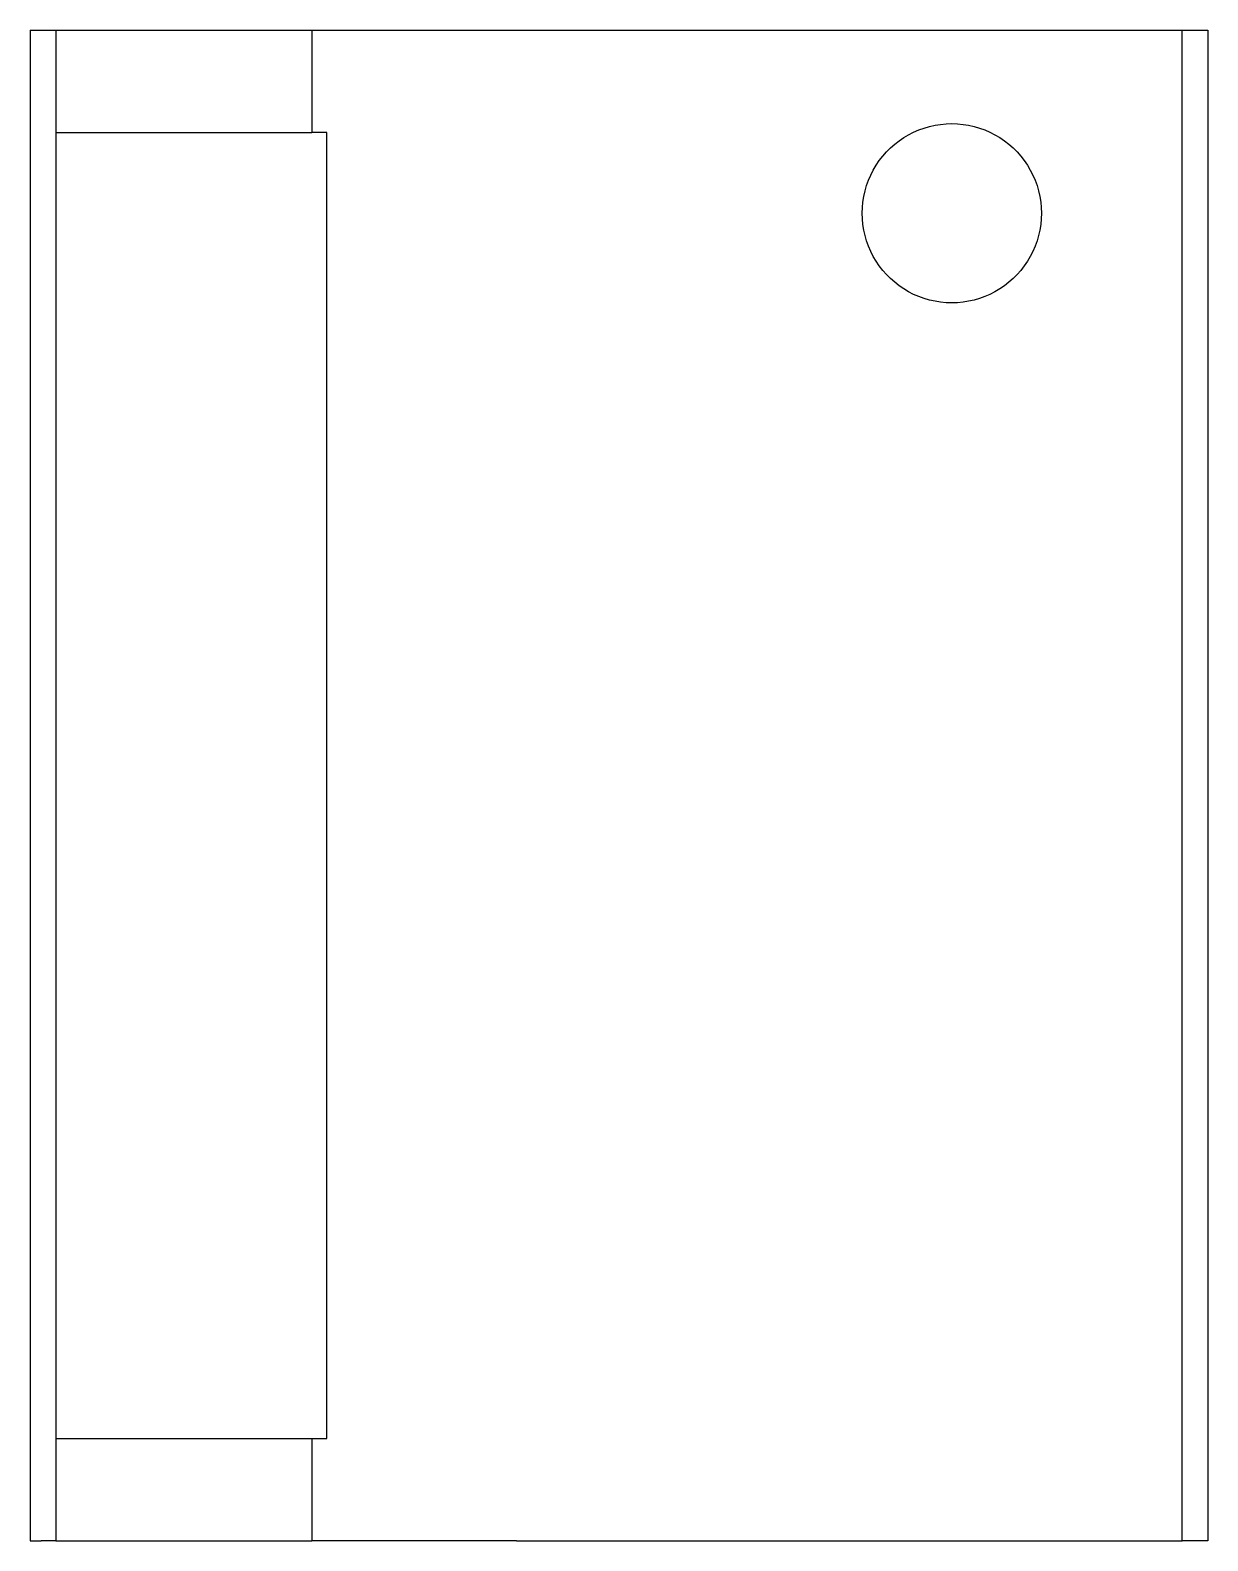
# Model space of a CAD drawing. Header units: metres. Extents: x -46 to 0, y 0 to 59.
import ezdxf

# ---------------------------------------------------------------- set-up
doc = ezdxf.new("R2010")
doc.units = ezdxf.units.M

msp = doc.modelspace()

# ---------------------------------------------------------------- linework, layer by layer
for points in [[(-46, 59), (-46, 57.82), (-46, 56.64), (-46, 55.46), (-46, 54.28), (-46, 53.1), (-46, 51.92), (-46, 50.74), (-46, 49.56), (-46, 48.38), (-46, 47.2), (-46, 46.02), (-46, 44.84), (-46, 43.66), (-46, 42.48), (-46, 41.3), (-46, 40.12), (-46, 38.94), (-46, 37.76), (-46, 36.58), (-46, 35.4), (-46, 34.22), (-46, 33.04), (-46, 31.86), (-46, 30.68), (-46, 29.5), (-46, 28.32), (-46, 27.14), (-46, 25.96), (-46, 24.78), (-46, 23.6), (-46, 22.42), (-46, 21.24), (-46, 20.06), (-46, 18.88), (-46, 17.7), (-46, 16.52), (-46, 15.34), (-46, 14.16), (-46, 12.98), (-46, 11.8), (-46, 10.62), (-46, 9.44), (-46, 8.26), (-46, 7.08), (-46, 5.9), (-46, 4.72), (-46, 3.54), (-46, 2.36), (-46, 1.18), (-46, 0)], [(-46, 59), (-45.999, 59), (-45.999, 59), (-45.998, 59), (-45.997, 59), (-45.995, 59), (-45.993, 59), (-45.991, 59), (-45.988, 59), (-45.985, 59), (-45.982, 59), (-45.979, 59), (-45.975, 59), (-45.97, 59), (-45.966, 59), (-45.961, 59), (-45.955, 59), (-45.95, 59), (-45.944, 59), (-45.937, 59), (-45.93, 59), (-45.923, 59), (-45.916, 59), (-45.908, 59), (-45.9, 59), (-45.892, 59), (-45.883, 59), (-45.873, 59), (-45.864, 59), (-45.854, 59), (-45.844, 59), (-45.834, 59), (-45.823, 59), (-45.812, 59), (-45.8, 59), (-45.788, 59), (-45.776, 59), (-45.764, 59), (-45.751, 59), (-45.738, 59), (-45.724, 59), (-45.71, 59), (-45.696, 59), (-45.682, 59), (-45.667, 59), (-45.652, 59), (-45.636, 59), (-45.621, 59), (-45.604, 59), (-45.588, 59), (-45.571, 59)], [(-45.571, 59), (-45.55, 59), (-45.528, 59), (-45.506, 59), (-45.485, 59), (-45.465, 59), (-45.444, 59), (-45.424, 59), (-45.405, 59), (-45.386, 59), (-45.368, 59), (-45.35, 59), (-45.332, 59), (-45.315, 59), (-45.298, 59), (-45.282, 59), (-45.267, 59), (-45.251, 59), (-45.236, 59), (-45.222, 59), (-45.208, 59), (-45.194, 59), (-45.181, 59), (-45.169, 59), (-45.156, 59), (-45.144, 59), (-45.133, 59), (-45.123, 59), (-45.112, 59), (-45.102, 59), (-45.093, 59), (-45.084, 59), (-45.075, 59), (-45.067, 59), (-45.06, 59), (-45.052, 59), (-45.046, 59), (-45.04, 59), (-45.034, 59), (-45.028, 59), (-45.024, 59), (-45.019, 59), (-45.015, 59), (-45.011, 59), (-45.009, 59), (-45.006, 59), (-45.004, 59), (-45.002, 59), (-45.002, 59), (-45.001, 59), (-45, 59)], [(-45, 59), (-45, 58.92), (-45, 58.84), (-45, 58.76), (-45, 58.68), (-45, 58.6), (-45, 58.52), (-45, 58.44), (-45, 58.36), (-45, 58.28), (-45, 58.2), (-45, 58.12), (-45, 58.04), (-45, 57.96), (-45, 57.88), (-45, 57.8), (-45, 57.72), (-45, 57.64), (-45, 57.56), (-45, 57.48), (-45, 57.4), (-45, 57.32), (-45, 57.24), (-45, 57.16), (-45, 57.08), (-45, 57), (-45, 56.92), (-45, 56.84), (-45, 56.76), (-45, 56.68), (-45, 56.6), (-45, 56.52), (-45, 56.44), (-45, 56.36), (-45, 56.28), (-45, 56.2), (-45, 56.12), (-45, 56.04), (-45, 55.96), (-45, 55.88), (-45, 55.8), (-45, 55.72), (-45, 55.64), (-45, 55.56), (-45, 55.48), (-45, 55.4), (-45, 55.32), (-45, 55.24), (-45, 55.16), (-45, 55.08), (-45, 55)], [(-45, 59), (-44.965, 59), (-44.93, 59), (-44.895, 59), (-44.83, 59), (-44.727, 59), (-44.623, 59), (-44.52, 59), (-44.362, 59), (-44.195, 59), (-44.028, 59), (-43.846, 59), (-43.624, 59), (-43.402, 59), (-43.181, 59), (-42.928, 59), (-42.662, 59), (-42.397, 59), (-42.127, 59), (-41.831, 59), (-41.535, 59), (-41.239, 59), (-40.935, 59), (-40.623, 59), (-40.312, 59), (-40, 59), (-39.688, 59), (-39.377, 59), (-39.065, 59), (-38.761, 59), (-38.465, 59), (-38.169, 59), (-37.873, 59), (-37.603, 59), (-37.338, 59), (-37.072, 59), (-36.819, 59), (-36.598, 59), (-36.376, 59), (-36.154, 59), (-35.972, 59), (-35.805, 59), (-35.638, 59), (-35.48, 59), (-35.377, 59), (-35.273, 59), (-35.17, 59), (-35.105, 59), (-35.07, 59), (-35.035, 59), (-35, 59)], [(-35, 59), (-35, 58.92), (-35, 58.84), (-35, 58.76), (-35, 58.68), (-35, 58.6), (-35, 58.52), (-35, 58.44), (-35, 58.36), (-35, 58.28), (-35, 58.2), (-35, 58.12), (-35, 58.04), (-35, 57.96), (-35, 57.88), (-35, 57.8), (-35, 57.72), (-35, 57.64), (-35, 57.56), (-35, 57.48), (-35, 57.4), (-35, 57.32), (-35, 57.24), (-35, 57.16), (-35, 57.08), (-35, 57), (-35, 56.92), (-35, 56.84), (-35, 56.76), (-35, 56.68), (-35, 56.6), (-35, 56.52), (-35, 56.44), (-35, 56.36), (-35, 56.28), (-35, 56.2), (-35, 56.12), (-35, 56.04), (-35, 55.96), (-35, 55.88), (-35, 55.8), (-35, 55.72), (-35, 55.64), (-35, 55.56), (-35, 55.48), (-35, 55.4), (-35, 55.32), (-35, 55.24), (-35, 55.16), (-35, 55.08), (-35, 55)], [(-35, 59), (-34.986, 59), (-34.972, 59), (-34.958, 59), (-34.932, 59), (-34.89, 59), (-34.848, 59), (-34.805, 59), (-34.74, 59), (-34.67, 59), (-34.601, 59), (-34.524, 59), (-34.427, 59), (-34.331, 59), (-34.235, 59), (-34.121, 59), (-33.999, 59), (-33.878, 59), (-33.753, 59), (-33.608, 59), (-33.462, 59), (-33.317, 59), (-33.159, 59), (-32.992, 59), (-32.824, 59), (-32.657, 59), (-32.47, 59), (-32.282, 59), (-32.095, 59), (-31.9, 59), (-31.695, 59), (-31.49, 59), (-31.286, 59), (-31.068, 59), (-30.848, 59), (-30.628, 59), (-30.405, 59), (-30.173, 59), (-29.941, 59), (-29.709, 59), (-29.47, 59), (-29.228, 59), (-28.987, 59), (-28.745, 59), (-28.497, 59), (-28.249, 59), (-28.002, 59), (-27.752, 59), (-27.502, 59), (-27.251, 59), (-27, 59)], [(-27, 59), (-26.48, 59), (-25.96, 59), (-25.44, 59), (-24.92, 59), (-24.4, 59), (-23.88, 59), (-23.36, 59), (-22.84, 59), (-22.32, 59), (-21.8, 59), (-21.28, 59), (-20.76, 59), (-20.24, 59), (-19.72, 59), (-19.2, 59), (-18.68, 59), (-18.16, 59), (-17.64, 59), (-17.12, 59), (-16.6, 59), (-16.08, 59), (-15.56, 59), (-15.04, 59), (-14.52, 59), (-14, 59), (-13.48, 59), (-12.96, 59), (-12.44, 59), (-11.92, 59), (-11.4, 59), (-10.88, 59), (-10.36, 59), (-9.84, 59), (-9.32, 59), (-8.8, 59), (-8.28, 59), (-7.76, 59), (-7.24, 59), (-6.72, 59), (-6.2, 59), (-5.68, 59), (-5.16, 59), (-4.64, 59), (-4.12, 59), (-3.6, 59), (-3.08, 59), (-2.56, 59), (-2.04, 59), (-1.52, 59), (-1, 59)], [(-1, 0), (-1, 1.18), (-1, 2.36), (-1, 3.54), (-1, 4.72), (-1, 5.9), (-1, 7.08), (-1, 8.26), (-1, 9.44), (-1, 10.62), (-1, 11.8), (-1, 12.98), (-1, 14.16), (-1, 15.34), (-1, 16.52), (-1, 17.7), (-1, 18.88), (-1, 20.06), (-1, 21.24), (-1, 22.42), (-1, 23.6), (-1, 24.78), (-1, 25.96), (-1, 27.14), (-1, 28.32), (-1, 29.5), (-1, 30.68), (-1, 31.86), (-1, 33.04), (-1, 34.22), (-1, 35.4), (-1, 36.58), (-1, 37.76), (-1, 38.94), (-1, 40.12), (-1, 41.3), (-1, 42.48), (-1, 43.66), (-1, 44.84), (-1, 46.02), (-1, 47.2), (-1, 48.38), (-1, 49.56), (-1, 50.74), (-1, 51.92), (-1, 53.1), (-1, 54.28), (-1, 55.46), (-1, 56.64), (-1, 57.82), (-1, 59)], [(-1, 59), (-0.98, 59), (-0.96, 59), (-0.94, 59), (-0.92, 59), (-0.9, 59), (-0.88, 59), (-0.86, 59), (-0.84, 59), (-0.82, 59), (-0.8, 59), (-0.78, 59), (-0.76, 59), (-0.74, 59), (-0.72, 59), (-0.7, 59), (-0.68, 59), (-0.66, 59), (-0.64, 59), (-0.62, 59), (-0.6, 59), (-0.58, 59), (-0.56, 59), (-0.54, 59), (-0.52, 59), (-0.5, 59), (-0.48, 59), (-0.46, 59), (-0.44, 59), (-0.42, 59), (-0.4, 59), (-0.38, 59), (-0.36, 59), (-0.34, 59), (-0.32, 59), (-0.3, 59), (-0.28, 59), (-0.26, 59), (-0.24, 59), (-0.22, 59), (-0.2, 59), (-0.18, 59), (-0.16, 59), (-0.14, 59), (-0.12, 59), (-0.1, 59), (-0.08, 59), (-0.06, 59), (-0.04, 59), (-0.02, 59), (0, 59)], [(0, 59), (0, 57.82), (0, 56.64), (0, 55.46), (0, 54.28), (0, 53.1), (0, 51.92), (0, 50.74), (0, 49.56), (0, 48.38), (0, 47.2), (0, 46.02), (0, 44.84), (0, 43.66), (0, 42.48), (0, 41.3), (0, 40.12), (0, 38.94), (0, 37.76), (0, 36.58), (0, 35.4), (0, 34.22), (0, 33.04), (0, 31.86), (0, 30.68), (0, 29.5), (0, 28.32), (0, 27.14), (0, 25.96), (0, 24.78), (0, 23.6), (0, 22.42), (0, 21.24), (0, 20.06), (0, 18.88), (0, 17.7), (0, 16.52), (0, 15.34), (0, 14.16), (0, 12.98), (0, 11.8), (0, 10.62), (0, 9.44), (0, 8.26), (0, 7.08), (0, 5.9), (0, 4.72), (0, 3.54), (0, 2.36), (0, 1.18), (0, 0)], [(-45, 55), (-45, 53.98), (-45, 52.96), (-45, 51.94), (-45, 50.92), (-45, 49.9), (-45, 48.88), (-45, 47.86), (-45, 46.84), (-45, 45.82), (-45, 44.8), (-45, 43.78), (-45, 42.76), (-45, 41.74), (-45, 40.72), (-45, 39.7), (-45, 38.68), (-45, 37.66), (-45, 36.64), (-45, 35.62), (-45, 34.6), (-45, 33.58), (-45, 32.56), (-45, 31.54), (-45, 30.52), (-45, 29.5), (-45, 28.48), (-45, 27.46), (-45, 26.44), (-45, 25.42), (-45, 24.4), (-45, 23.38), (-45, 22.36), (-45, 21.34), (-45, 20.32), (-45, 19.3), (-45, 18.28), (-45, 17.26), (-45, 16.24), (-45, 15.22), (-45, 14.2), (-45, 13.18), (-45, 12.16), (-45, 11.14), (-45, 10.12), (-45, 9.1), (-45, 8.08), (-45, 7.06), (-45, 6.04), (-45, 5.02), (-45, 4)], [(-45, 55), (-44.965, 55), (-44.93, 55), (-44.895, 55), (-44.83, 55), (-44.727, 55), (-44.623, 55), (-44.52, 55), (-44.362, 55), (-44.195, 55), (-44.028, 55), (-43.846, 55), (-43.624, 55), (-43.402, 55), (-43.181, 55), (-42.928, 55), (-42.662, 55), (-42.397, 55), (-42.127, 55), (-41.831, 55), (-41.535, 55), (-41.239, 55), (-40.935, 55), (-40.623, 55), (-40.312, 55), (-40, 55), (-39.688, 55), (-39.377, 55), (-39.065, 55), (-38.761, 55), (-38.465, 55), (-38.169, 55), (-37.873, 55), (-37.603, 55), (-37.338, 55), (-37.072, 55), (-36.819, 55), (-36.598, 55), (-36.376, 55), (-36.154, 55), (-35.972, 55), (-35.805, 55), (-35.638, 55), (-35.48, 55), (-35.377, 55), (-35.273, 55), (-35.17, 55), (-35.105, 55), (-35.07, 55), (-35.035, 55), (-35, 55)], [(-34.416, 55), (-34.438, 55), (-34.461, 55), (-34.483, 55), (-34.505, 55), (-34.525, 55), (-34.546, 55), (-34.567, 55), (-34.586, 55), (-34.605, 55), (-34.624, 55), (-34.643, 55), (-34.66, 55), (-34.678, 55), (-34.695, 55), (-34.712, 55), (-34.728, 55), (-34.743, 55), (-34.759, 55), (-34.773, 55), (-34.787, 55), (-34.802, 55), (-34.815, 55), (-34.828, 55), (-34.84, 55), (-34.853, 55), (-34.864, 55), (-34.875, 55), (-34.885, 55), (-34.896, 55), (-34.905, 55), (-34.914, 55), (-34.923, 55), (-34.931, 55), (-34.939, 55), (-34.946, 55), (-34.953, 55), (-34.959, 55), (-34.965, 55), (-34.971, 55), (-34.976, 55), (-34.98, 55), (-34.984, 55), (-34.988, 55), (-34.991, 55), (-34.993, 55), (-34.996, 55), (-34.997, 55), (-34.998, 55), (-34.999, 55), (-35, 55)], [(-34.416, 4), (-34.416, 5.02), (-34.416, 6.04), (-34.416, 7.06), (-34.416, 8.08), (-34.416, 9.1), (-34.416, 10.12), (-34.416, 11.14), (-34.416, 12.16), (-34.416, 13.18), (-34.416, 14.2), (-34.416, 15.22), (-34.416, 16.24), (-34.416, 17.26), (-34.416, 18.28), (-34.416, 19.3), (-34.416, 20.32), (-34.416, 21.34), (-34.416, 22.36), (-34.416, 23.38), (-34.416, 24.4), (-34.416, 25.42), (-34.416, 26.44), (-34.416, 27.46), (-34.416, 28.48), (-34.416, 29.5), (-34.416, 30.52), (-34.416, 31.54), (-34.416, 32.56), (-34.416, 33.58), (-34.416, 34.6), (-34.416, 35.62), (-34.416, 36.64), (-34.416, 37.66), (-34.416, 38.68), (-34.416, 39.7), (-34.416, 40.72), (-34.416, 41.74), (-34.416, 42.76), (-34.416, 43.78), (-34.416, 44.8), (-34.416, 45.82), (-34.416, 46.84), (-34.416, 47.86), (-34.416, 48.88), (-34.416, 49.9), (-34.416, 50.92), (-34.416, 51.94), (-34.416, 52.96), (-34.416, 53.98), (-34.416, 55)], [(-13.5, 51.85), (-13.493, 52.07), (-13.472, 52.289), (-13.438, 52.506), (-13.39, 52.72), (-13.329, 52.932), (-13.254, 53.138), (-13.167, 53.34), (-13.067, 53.536), (-12.955, 53.725), (-12.832, 53.907), (-12.697, 54.081), (-12.551, 54.246), (-12.396, 54.401), (-12.231, 54.547), (-12.057, 54.682), (-11.875, 54.805), (-11.686, 54.917), (-11.49, 55.017), (-11.288, 55.104), (-11.082, 55.179), (-10.87, 55.24), (-10.656, 55.288), (-10.439, 55.322), (-10.22, 55.343), (-10, 55.35), (-9.78, 55.343), (-9.561, 55.322), (-9.344, 55.288), (-9.13, 55.24), (-8.918, 55.179), (-8.712, 55.104), (-8.51, 55.017), (-8.314, 54.917), (-8.125, 54.805), (-7.943, 54.682), (-7.769, 54.547), (-7.604, 54.401), (-7.449, 54.246), (-7.303, 54.081), (-7.168, 53.907), (-7.045, 53.725), (-6.933, 53.536), (-6.833, 53.34), (-6.746, 53.138), (-6.671, 52.932), (-6.61, 52.72), (-6.562, 52.506), (-6.528, 52.289), (-6.507, 52.07), (-6.5, 51.85)], [(-6.5, 51.85), (-6.507, 51.63), (-6.528, 51.411), (-6.562, 51.194), (-6.61, 50.98), (-6.671, 50.768), (-6.746, 50.562), (-6.833, 50.36), (-6.933, 50.164), (-7.045, 49.975), (-7.168, 49.793), (-7.303, 49.619), (-7.449, 49.454), (-7.604, 49.299), (-7.769, 49.153), (-7.943, 49.018), (-8.125, 48.895), (-8.314, 48.783), (-8.51, 48.683), (-8.712, 48.596), (-8.918, 48.521), (-9.13, 48.46), (-9.344, 48.412), (-9.561, 48.378), (-9.78, 48.357), (-10, 48.35), (-10.22, 48.357), (-10.439, 48.378), (-10.656, 48.412), (-10.87, 48.46), (-11.082, 48.521), (-11.288, 48.596), (-11.49, 48.683), (-11.686, 48.783), (-11.875, 48.895), (-12.057, 49.018), (-12.231, 49.153), (-12.396, 49.299), (-12.551, 49.454), (-12.697, 49.619), (-12.832, 49.793), (-12.955, 49.975), (-13.067, 50.164), (-13.167, 50.36), (-13.254, 50.562), (-13.329, 50.768), (-13.39, 50.98), (-13.438, 51.194), (-13.472, 51.411), (-13.493, 51.63), (-13.5, 51.85)], [(-45, 4), (-45, 3.92), (-45, 3.84), (-45, 3.76), (-45, 3.68), (-45, 3.6), (-45, 3.52), (-45, 3.44), (-45, 3.36), (-45, 3.28), (-45, 3.2), (-45, 3.12), (-45, 3.04), (-45, 2.96), (-45, 2.88), (-45, 2.8), (-45, 2.72), (-45, 2.64), (-45, 2.56), (-45, 2.48), (-45, 2.4), (-45, 2.32), (-45, 2.24), (-45, 2.16), (-45, 2.08), (-45, 2), (-45, 1.92), (-45, 1.84), (-45, 1.76), (-45, 1.68), (-45, 1.6), (-45, 1.52), (-45, 1.44), (-45, 1.36), (-45, 1.28), (-45, 1.2), (-45, 1.12), (-45, 1.04), (-45, 0.96), (-45, 0.88), (-45, 0.8), (-45, 0.72), (-45, 0.64), (-45, 0.56), (-45, 0.48), (-45, 0.4), (-45, 0.32), (-45, 0.24), (-45, 0.16), (-45, 0.08), (-45, 0)], [(-45, 4), (-44.965, 4), (-44.93, 4), (-44.895, 4), (-44.83, 4), (-44.727, 4), (-44.623, 4), (-44.52, 4), (-44.362, 4), (-44.195, 4), (-44.028, 4), (-43.846, 4), (-43.624, 4), (-43.402, 4), (-43.181, 4), (-42.928, 4), (-42.662, 4), (-42.397, 4), (-42.127, 4), (-41.831, 4), (-41.535, 4), (-41.239, 4), (-40.935, 4), (-40.623, 4), (-40.312, 4), (-40, 4), (-39.688, 4), (-39.377, 4), (-39.065, 4), (-38.761, 4), (-38.465, 4), (-38.169, 4), (-37.873, 4), (-37.603, 4), (-37.338, 4), (-37.072, 4), (-36.819, 4), (-36.598, 4), (-36.376, 4), (-36.154, 4), (-35.972, 4), (-35.805, 4), (-35.638, 4), (-35.48, 4), (-35.377, 4), (-35.273, 4), (-35.17, 4), (-35.105, 4), (-35.07, 4), (-35.035, 4), (-35, 4)], [(-35, 4), (-35, 3.92), (-35, 3.84), (-35, 3.76), (-35, 3.68), (-35, 3.6), (-35, 3.52), (-35, 3.44), (-35, 3.36), (-35, 3.28), (-35, 3.2), (-35, 3.12), (-35, 3.04), (-35, 2.96), (-35, 2.88), (-35, 2.8), (-35, 2.72), (-35, 2.64), (-35, 2.56), (-35, 2.48), (-35, 2.4), (-35, 2.32), (-35, 2.24), (-35, 2.16), (-35, 2.08), (-35, 2), (-35, 1.92), (-35, 1.84), (-35, 1.76), (-35, 1.68), (-35, 1.6), (-35, 1.52), (-35, 1.44), (-35, 1.36), (-35, 1.28), (-35, 1.2), (-35, 1.12), (-35, 1.04), (-35, 0.96), (-35, 0.88), (-35, 0.8), (-35, 0.72), (-35, 0.64), (-35, 0.56), (-35, 0.48), (-35, 0.4), (-35, 0.32), (-35, 0.24), (-35, 0.16), (-35, 0.08), (-35, 0)], [(-35, 4), (-34.999, 4), (-34.998, 4), (-34.997, 4), (-34.996, 4), (-34.993, 4), (-34.991, 4), (-34.988, 4), (-34.984, 4), (-34.98, 4), (-34.976, 4), (-34.971, 4), (-34.965, 4), (-34.959, 4), (-34.953, 4), (-34.946, 4), (-34.939, 4), (-34.931, 4), (-34.923, 4), (-34.914, 4), (-34.905, 4), (-34.896, 4), (-34.885, 4), (-34.875, 4), (-34.864, 4), (-34.853, 4), (-34.84, 4), (-34.828, 4), (-34.815, 4), (-34.802, 4), (-34.787, 4), (-34.773, 4), (-34.759, 4), (-34.743, 4), (-34.728, 4), (-34.712, 4), (-34.695, 4), (-34.678, 4), (-34.66, 4), (-34.643, 4), (-34.624, 4), (-34.605, 4), (-34.586, 4), (-34.567, 4), (-34.546, 4), (-34.525, 4), (-34.505, 4), (-34.483, 4), (-34.461, 4), (-34.438, 4), (-34.416, 4)], [(-46, 0), (-45.999, 0), (-45.999, 0), (-45.998, 0), (-45.997, 0), (-45.995, 0), (-45.993, 0), (-45.991, 0), (-45.988, 0), (-45.985, 0), (-45.982, 0), (-45.979, 0), (-45.975, 0), (-45.97, 0), (-45.966, 0), (-45.961, 0), (-45.955, 0), (-45.95, 0), (-45.944, 0), (-45.937, 0), (-45.93, 0), (-45.923, 0), (-45.916, 0), (-45.908, 0), (-45.9, 0), (-45.892, 0), (-45.883, 0), (-45.873, 0), (-45.864, 0), (-45.854, 0), (-45.844, 0), (-45.834, 0), (-45.823, 0), (-45.812, 0), (-45.8, 0), (-45.788, 0), (-45.776, 0), (-45.764, 0), (-45.751, 0), (-45.738, 0), (-45.724, 0), (-45.71, 0), (-45.696, 0), (-45.682, 0), (-45.667, 0), (-45.652, 0), (-45.636, 0), (-45.621, 0), (-45.604, 0), (-45.588, 0), (-45.571, 0)], [(-45, 0), (-45.001, 0), (-45.002, 0), (-45.002, 0), (-45.004, 0), (-45.006, 0), (-45.009, 0), (-45.011, 0), (-45.015, 0), (-45.019, 0), (-45.024, 0), (-45.028, 0), (-45.034, 0), (-45.04, 0), (-45.046, 0), (-45.052, 0), (-45.06, 0), (-45.067, 0), (-45.075, 0), (-45.084, 0), (-45.093, 0), (-45.102, 0), (-45.112, 0), (-45.123, 0), (-45.133, 0), (-45.144, 0), (-45.156, 0), (-45.169, 0), (-45.181, 0), (-45.194, 0), (-45.208, 0), (-45.222, 0), (-45.236, 0), (-45.251, 0), (-45.267, 0), (-45.282, 0), (-45.298, 0), (-45.315, 0), (-45.332, 0), (-45.35, 0), (-45.368, 0), (-45.386, 0), (-45.405, 0), (-45.424, 0), (-45.444, 0), (-45.465, 0), (-45.485, 0), (-45.506, 0), (-45.528, 0), (-45.55, 0), (-45.571, 0)], [(-45, 0), (-44.965, 0), (-44.93, 0), (-44.895, 0), (-44.83, 0), (-44.727, 0), (-44.623, 0), (-44.52, 0), (-44.362, 0), (-44.195, 0), (-44.028, 0), (-43.846, 0), (-43.624, 0), (-43.402, 0), (-43.181, 0), (-42.928, 0), (-42.662, 0), (-42.397, 0), (-42.127, 0), (-41.831, 0), (-41.535, 0), (-41.239, 0), (-40.935, 0), (-40.623, 0), (-40.312, 0), (-40, 0), (-39.688, 0), (-39.377, 0), (-39.065, 0), (-38.761, 0), (-38.465, 0), (-38.169, 0), (-37.873, 0), (-37.603, 0), (-37.338, 0), (-37.072, 0), (-36.819, 0), (-36.598, 0), (-36.376, 0), (-36.154, 0), (-35.972, 0), (-35.805, 0), (-35.638, 0), (-35.48, 0), (-35.377, 0), (-35.273, 0), (-35.17, 0), (-35.105, 0), (-35.07, 0), (-35.035, 0), (-35, 0)], [(-27, 0), (-27.251, 0), (-27.502, 0), (-27.752, 0), (-28.002, 0), (-28.249, 0), (-28.497, 0), (-28.745, 0), (-28.987, 0), (-29.228, 0), (-29.47, 0), (-29.709, 0), (-29.941, 0), (-30.173, 0), (-30.405, 0), (-30.628, 0), (-30.848, 0), (-31.068, 0), (-31.286, 0), (-31.49, 0), (-31.695, 0), (-31.9, 0), (-32.095, 0), (-32.282, 0), (-32.47, 0), (-32.657, 0), (-32.824, 0), (-32.992, 0), (-33.159, 0), (-33.317, 0), (-33.462, 0), (-33.608, 0), (-33.753, 0), (-33.878, 0), (-33.999, 0), (-34.121, 0), (-34.235, 0), (-34.331, 0), (-34.427, 0), (-34.524, 0), (-34.601, 0), (-34.67, 0), (-34.74, 0), (-34.805, 0), (-34.848, 0), (-34.89, 0), (-34.932, 0), (-34.958, 0), (-34.972, 0), (-34.986, 0), (-35, 0)], [(-27, 0), (-26.48, 0), (-25.96, 0), (-25.44, 0), (-24.92, 0), (-24.4, 0), (-23.88, 0), (-23.36, 0), (-22.84, 0), (-22.32, 0), (-21.8, 0), (-21.28, 0), (-20.76, 0), (-20.24, 0), (-19.72, 0), (-19.2, 0), (-18.68, 0), (-18.16, 0), (-17.64, 0), (-17.12, 0), (-16.6, 0), (-16.08, 0), (-15.56, 0), (-15.04, 0), (-14.52, 0), (-14, 0), (-13.48, 0), (-12.96, 0), (-12.44, 0), (-11.92, 0), (-11.4, 0), (-10.88, 0), (-10.36, 0), (-9.84, 0), (-9.32, 0), (-8.8, 0), (-8.28, 0), (-7.76, 0), (-7.24, 0), (-6.72, 0), (-6.2, 0), (-5.68, 0), (-5.16, 0), (-4.64, 0), (-4.12, 0), (-3.6, 0), (-3.08, 0), (-2.56, 0), (-2.04, 0), (-1.52, 0), (-1, 0)], [(0, 0), (-0.02, 0), (-0.04, 0), (-0.06, 0), (-0.08, 0), (-0.1, 0), (-0.12, 0), (-0.14, 0), (-0.16, 0), (-0.18, 0), (-0.2, 0), (-0.22, 0), (-0.24, 0), (-0.26, 0), (-0.28, 0), (-0.3, 0), (-0.32, 0), (-0.34, 0), (-0.36, 0), (-0.38, 0), (-0.4, 0), (-0.42, 0), (-0.44, 0), (-0.46, 0), (-0.48, 0), (-0.5, 0), (-0.52, 0), (-0.54, 0), (-0.56, 0), (-0.58, 0), (-0.6, 0), (-0.62, 0), (-0.64, 0), (-0.66, 0), (-0.68, 0), (-0.7, 0), (-0.72, 0), (-0.74, 0), (-0.76, 0), (-0.78, 0), (-0.8, 0), (-0.82, 0), (-0.84, 0), (-0.86, 0), (-0.88, 0), (-0.9, 0), (-0.92, 0), (-0.94, 0), (-0.96, 0), (-0.98, 0), (-1, 0)]]:
    msp.add_lwpolyline(points)

doc.saveas('drawing.dxf')
